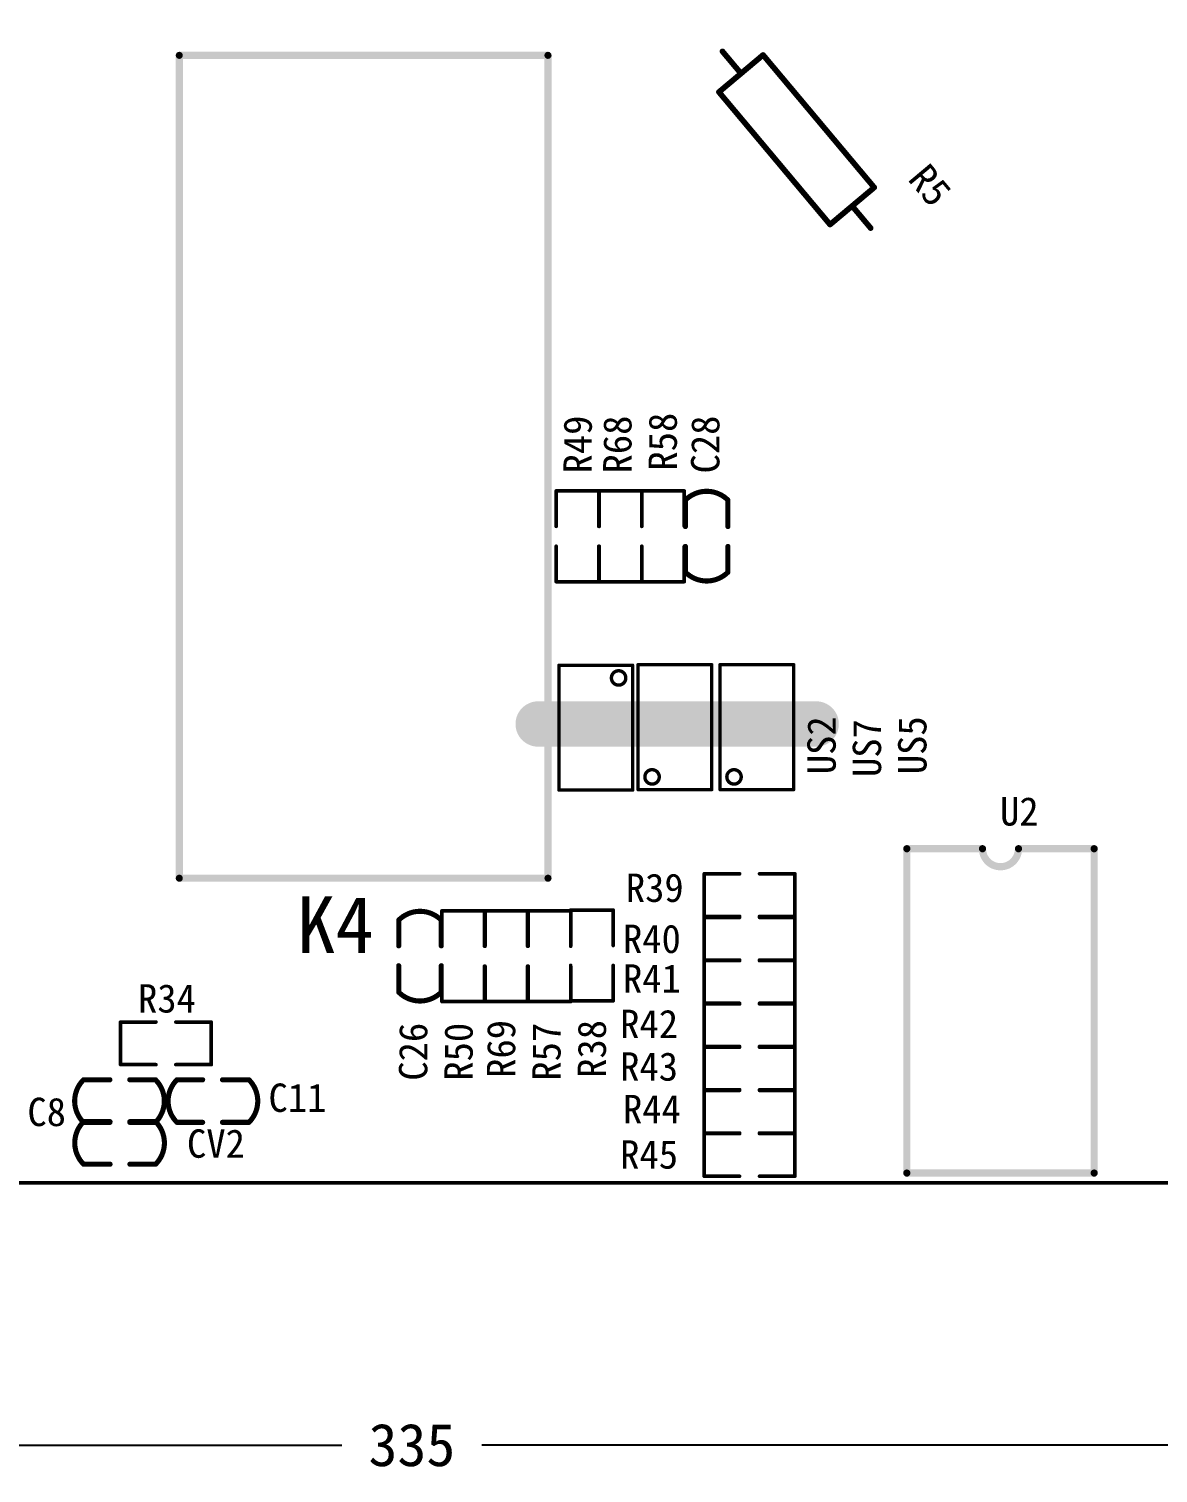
# Model space of a CAD drawing. Extents: x 780 to 1278, y 406 to 602.
# Drawn here: x 985.1 to 1024.9, y 452.1 to 503 of the extents above; entities that cross this region are included whole.
import ezdxf

# ---------------------------------------------------------------- set-up
doc = ezdxf.new("R2010")
doc.units = 0
doc.header["$MEASUREMENT"] = 0
doc.layers.get('0').update_dxf_attribs({"linetype": 'CONTINUOUS'})
doc.layers.get('Defpoints').update_dxf_attribs({"linetype": 'CONTINUOUS'})
doc.layers.add('BOTTOMOVERLAY', color=7, linetype='CONTINUOUS')
doc.layers.add('KEEPOUTLAYER', color=6, linetype='CONTINUOUS')
doc.styles.get("Standard").update_dxf_attribs({"font": ''})
doc.styles.get('Standard').set_extended_font_data('SimSun')
doc.dimstyles.get("Standard").update_dxf_attribs({"dimtxt": 0.18, "dimasz": 0.18, "dimexe": 0.18, "dimexo": 0.0625, "dimgap": 0.09, "dimtad": 0, "dimtih": 1, "dimtoh": 1, "dimdec": 4, "dimzin": 0, "dimdsep": 46, "dimtxsty": 'Standard', "dimcen": 0.09, "dimadec": 0, "dimazin": 0, "dimtfac": 1, "dimtdec": 4, "dimtofl": 0, "dimtmove": 0, "dimatfit": 0, "dimfxl": 1, "dimtolj": 1, "dimtzin": 0, "dimarcsym": 0})

# ---------------------------------------------------------------- blocks, each defined once
blk = doc.blocks.new('0603C_B_25')
at = {"layer": 'BOTTOMOVERLAY', "const_width": 0.18}
for points in [[(-1.27, -0.734, -0.414214), (-1.27, 0.766)], [(1.27, 0.766, -0.414214), (1.27, -0.734)]]:
    blk.add_lwpolyline(points, format="xyb", dxfattribs=at)
for points in [[(-1.27, 0.766), (-0.363, 0.766)], [(0.337, 0.766), (1.27, 0.766)], [(-1.27, -0.734), (-0.363, -0.734)], [(0.337, -0.734), (1.27, -0.734)]]:
    blk.add_lwpolyline(points, dxfattribs=at)
at = {"layer": 'BOTTOMOVERLAY', "const_width": 0.09}
for points in [[(-1.315, 0.766, 1), (-1.225, 0.766, 1)], [(-1.315, 0.766, 1), (-1.225, 0.766, 1)], [(-0.408, 0.766, 1), (-0.318, 0.766, 1)], [(0.292, 0.766, 1), (0.382, 0.766, 1)], [(1.225, 0.766, 1), (1.315, 0.766, 1)], [(1.225, 0.766, 1), (1.315, 0.766, 1)], [(-1.315, -0.734, 1), (-1.225, -0.734, 1)], [(-1.315, -0.734, 1), (-1.225, -0.734, 1)], [(-0.408, -0.734, 1), (-0.318, -0.734, 1)], [(0.292, -0.734, 1), (0.382, -0.734, 1)], [(1.225, -0.734, 1), (1.315, -0.734, 1)], [(1.225, -0.734, 1), (1.315, -0.734, 1)]]:
    blk.add_lwpolyline(points, format="xyb", close=True, dxfattribs=at)
blk = doc.blocks.new('0603C_B_34')
at = {"layer": 'BOTTOMOVERLAY', "const_width": 0.18}
for points in [[(-0.75, 1.257, -0.414214), (0.75, 1.257)], [(0.75, -1.283, -0.414214), (-0.75, -1.283)]]:
    blk.add_lwpolyline(points, format="xyb", dxfattribs=at)
for points in [[(-0.75, 1.257), (-0.75, 0.35)], [(0.75, 1.257), (0.75, 0.35)], [(-0.75, -0.35), (-0.75, -1.283)], [(0.75, -0.35), (0.75, -1.283)]]:
    blk.add_lwpolyline(points, dxfattribs=at)
at = {"layer": 'BOTTOMOVERLAY', "const_width": 0.09}
for points in [[(-0.795, 1.257, 1), (-0.705, 1.257, 1)], [(-0.795, 1.257, 1), (-0.705, 1.257, 1)], [(0.705, 1.257, 1), (0.795, 1.257, 1)], [(0.705, 1.257, 1), (0.795, 1.257, 1)], [(-0.795, 0.35, 1), (-0.705, 0.35, 1)], [(0.705, 0.35, 1), (0.795, 0.35, 1)], [(-0.795, -0.35, 1), (-0.705, -0.35, 1)], [(0.705, -0.35, 1), (0.795, -0.35, 1)], [(-0.795, -1.283, 1), (-0.705, -1.283, 1)], [(-0.795, -1.283, 1), (-0.705, -1.283, 1)], [(0.705, -1.283, 1), (0.795, -1.283, 1)], [(0.705, -1.283, 1), (0.795, -1.283, 1)]]:
    blk.add_lwpolyline(points, format="xyb", close=True, dxfattribs=at)
blk = doc.blocks.new('0603C_B_37')
at = {"layer": 'BOTTOMOVERLAY', "const_width": 0.18}
for points in [[(-0.75, 1.257, -0.414214), (0.75, 1.257)], [(0.75, -1.283, -0.414214), (-0.75, -1.283)]]:
    blk.add_lwpolyline(points, format="xyb", dxfattribs=at)
for points in [[(-0.75, 0.35), (-0.75, 1.257)], [(0.75, 0.35), (0.75, 1.257)], [(-0.75, -1.283), (-0.75, -0.35)], [(0.75, -1.283), (0.75, -0.35)]]:
    blk.add_lwpolyline(points, dxfattribs=at)
at = {"layer": 'BOTTOMOVERLAY', "const_width": 0.09}
for points in [[(-0.795, 1.257, 1), (-0.705, 1.257, 1)], [(-0.795, 1.257, 1), (-0.705, 1.257, 1)], [(0.705, 1.257, 1), (0.795, 1.257, 1)], [(0.705, 1.257, 1), (0.795, 1.257, 1)], [(-0.795, 0.35, 1), (-0.705, 0.35, 1)], [(0.705, 0.35, 1), (0.795, 0.35, 1)], [(-0.795, -0.35, 1), (-0.705, -0.35, 1)], [(0.705, -0.35, 1), (0.795, -0.35, 1)], [(-0.795, -1.283, 1), (-0.705, -1.283, 1)], [(-0.795, -1.283, 1), (-0.705, -1.283, 1)], [(0.705, -1.283, 1), (0.795, -1.283, 1)], [(0.705, -1.283, 1), (0.795, -1.283, 1)]]:
    blk.add_lwpolyline(points, format="xyb", close=True, dxfattribs=at)
blk = doc.blocks.new('0603C_B_51')
at = {"layer": 'BOTTOMOVERLAY', "const_width": 0.18}
for points in [[(-0.75, 1.257, -0.414214), (0.75, 1.257)], [(0.75, -1.283, -0.414214), (-0.75, -1.283)]]:
    blk.add_lwpolyline(points, format="xyb", dxfattribs=at)
for points in [[(-0.75, 0.35), (-0.75, 1.257)], [(0.75, 0.35), (0.75, 1.257)], [(-0.75, -1.283), (-0.75, -0.35)], [(0.75, -1.283), (0.75, -0.35)]]:
    blk.add_lwpolyline(points, dxfattribs=at)
at = {"layer": 'BOTTOMOVERLAY', "const_width": 0.09}
for points in [[(-0.795, 1.257, 1), (-0.705, 1.257, 1)], [(-0.795, 1.257, 1), (-0.705, 1.257, 1)], [(0.705, 1.257, 1), (0.795, 1.257, 1)], [(0.705, 1.257, 1), (0.795, 1.257, 1)], [(-0.795, 0.35, 1), (-0.705, 0.35, 1)], [(0.705, 0.35, 1), (0.795, 0.35, 1)], [(-0.795, -0.35, 1), (-0.705, -0.35, 1)], [(0.705, -0.35, 1), (0.795, -0.35, 1)], [(-0.795, -1.283, 1), (-0.705, -1.283, 1)], [(-0.795, -1.283, 1), (-0.705, -1.283, 1)], [(0.705, -1.283, 1), (0.795, -1.283, 1)], [(0.705, -1.283, 1), (0.795, -1.283, 1)]]:
    blk.add_lwpolyline(points, format="xyb", close=True, dxfattribs=at)
blk = doc.blocks.new('0603C_B_53')
at = {"layer": 'BOTTOMOVERLAY', "const_width": 0.18}
for points in [[(-0.75, 1.257, -0.414214), (0.75, 1.257)], [(0.75, -1.283, -0.414214), (-0.75, -1.283)]]:
    blk.add_lwpolyline(points, format="xyb", dxfattribs=at)
for points in [[(-0.75, 1.257), (-0.75, 0.35)], [(0.75, 1.257), (0.75, 0.35)], [(-0.75, -0.35), (-0.75, -1.283)], [(0.75, -0.35), (0.75, -1.283)]]:
    blk.add_lwpolyline(points, dxfattribs=at)
at = {"layer": 'BOTTOMOVERLAY', "const_width": 0.09}
for points in [[(-0.795, 1.257, 1), (-0.705, 1.257, 1)], [(-0.795, 1.257, 1), (-0.705, 1.257, 1)], [(0.705, 1.257, 1), (0.795, 1.257, 1)], [(0.705, 1.257, 1), (0.795, 1.257, 1)], [(-0.795, 0.35, 1), (-0.705, 0.35, 1)], [(0.705, 0.35, 1), (0.795, 0.35, 1)], [(-0.795, -0.35, 1), (-0.705, -0.35, 1)], [(0.705, -0.35, 1), (0.795, -0.35, 1)], [(-0.795, -1.283, 1), (-0.705, -1.283, 1)], [(-0.795, -1.283, 1), (-0.705, -1.283, 1)], [(0.705, -1.283, 1), (0.795, -1.283, 1)], [(0.705, -1.283, 1), (0.795, -1.283, 1)]]:
    blk.add_lwpolyline(points, format="xyb", close=True, dxfattribs=at)
blk = doc.blocks.new('___4_B_79')
at = {"layer": 'BOTTOMOVERLAY', "const_width": 0.25}
for points in [[(6.5, 14.55), (-6.5, 14.55)], [(-6.5, 14.55), (-6.5, -14.45)], [(6.5, 14.55), (6.5, -14.45)], [(6.5, -14.45), (-6.5, -14.45)]]:
    blk.add_lwpolyline(points, dxfattribs=at)
at = {"layer": 'BOTTOMOVERLAY', "const_width": 0.125}
for points in [[(-6.562, 14.55, 1), (-6.438, 14.55, 1)], [(-6.562, 14.55, 1), (-6.438, 14.55, 1)], [(6.438, 14.55, 1), (6.562, 14.55, 1)], [(6.438, 14.55, 1), (6.562, 14.55, 1)], [(-6.562, -14.45, 1), (-6.438, -14.45, 1)], [(-6.562, -14.45, 1), (-6.438, -14.45, 1)], [(6.438, -14.45, 1), (6.562, -14.45, 1)], [(6.438, -14.45, 1), (6.562, -14.45, 1)]]:
    blk.add_lwpolyline(points, format="xyb", close=True, dxfattribs=at)
blk = doc.blocks.new('AXIAL_0_4_____2_B_104')
at = {"layer": 'BOTTOMOVERLAY', "const_width": 0.2}
for points in [[(-3.048, -1.016), (-3.048, 1.016)], [(3.048, 1.016), (-3.048, 1.016)], [(3.048, -1.016), (3.048, 1.016)], [(-3.048, 0), (-4.064, 0)], [(4.064, 0), (3.048, 0)], [(3.048, -1.016), (-3.048, -1.016)]]:
    blk.add_lwpolyline(points, dxfattribs=at)
at = {"layer": 'BOTTOMOVERLAY', "const_width": 0.1}
for points in [[(-3.098, 1.016, 1), (-2.998, 1.016, 1)], [(-3.098, 1.016, 1), (-2.998, 1.016, 1)], [(2.998, 1.016, 1), (3.098, 1.016, 1)], [(2.998, 1.016, 1), (3.098, 1.016, 1)], [(-4.114, 0, 1), (-4.014, 0, 1)], [(-3.098, 0, 1), (-2.998, 0, 1)], [(2.998, 0, 1), (3.098, 0, 1)], [(4.014, 0, 1), (4.114, 0, 1)], [(-3.098, -1.016, 1), (-2.998, -1.016, 1)], [(-3.098, -1.016, 1), (-2.998, -1.016, 1)], [(2.998, -1.016, 1), (3.098, -1.016, 1)], [(2.998, -1.016, 1), (3.098, -1.016, 1)]]:
    blk.add_lwpolyline(points, format="xyb", close=True, dxfattribs=at)
blk = doc.blocks.new('0603_B_131')
at = {"layer": 'BOTTOMOVERLAY', "const_width": 0.127}
for points in [[(-1.613, 0.766), (-0.363, 0.766)], [(-1.613, -0.734), (-1.613, 0.766)], [(0.337, 0.766), (1.587, 0.766)], [(1.587, -0.734), (1.587, 0.766)], [(-1.613, -0.734), (-0.363, -0.734)], [(0.337, -0.734), (1.587, -0.734)]]:
    blk.add_lwpolyline(points, dxfattribs=at)
at = {"layer": 'BOTTOMOVERLAY', "const_width": 0.0635}
for points in [[(-1.644, 0.766, 1), (-1.581, 0.766, 1)], [(-1.644, 0.766, 1), (-1.581, 0.766, 1)], [(-0.394, 0.766, 1), (-0.331, 0.766, 1)], [(0.306, 0.766, 1), (0.369, 0.766, 1)], [(1.556, 0.766, 1), (1.619, 0.766, 1)], [(1.556, 0.766, 1), (1.619, 0.766, 1)], [(-1.644, -0.734, 1), (-1.581, -0.734, 1)], [(-1.644, -0.734, 1), (-1.581, -0.734, 1)], [(-0.394, -0.734, 1), (-0.331, -0.734, 1)], [(0.306, -0.734, 1), (0.369, -0.734, 1)], [(1.556, -0.734, 1), (1.619, -0.734, 1)], [(1.556, -0.734, 1), (1.619, -0.734, 1)]]:
    blk.add_lwpolyline(points, format="xyb", close=True, dxfattribs=at)
blk = doc.blocks.new('0603_B_134')
at = {"layer": 'BOTTOMOVERLAY', "const_width": 0.127}
for points in [[(-0.363, 0.766), (-1.613, 0.766)], [(-1.613, -0.734), (-1.613, 0.766)], [(1.587, 0.766), (0.337, 0.766)], [(1.587, -0.734), (1.587, 0.766)], [(-0.363, -0.734), (-1.613, -0.734)], [(1.587, -0.734), (0.337, -0.734)]]:
    blk.add_lwpolyline(points, dxfattribs=at)
at = {"layer": 'BOTTOMOVERLAY', "const_width": 0.0635}
for points in [[(-1.645, 0.766, 1), (-1.581, 0.766, 1)], [(-1.645, 0.766, 1), (-1.581, 0.766, 1)], [(-0.394, 0.766, 1), (-0.331, 0.766, 1)], [(0.305, 0.766, 1), (0.369, 0.766, 1)], [(1.556, 0.766, 1), (1.619, 0.766, 1)], [(1.556, 0.766, 1), (1.619, 0.766, 1)], [(-1.645, -0.734, 1), (-1.581, -0.734, 1)], [(-1.645, -0.734, 1), (-1.581, -0.734, 1)], [(-0.394, -0.734, 1), (-0.331, -0.734, 1)], [(0.305, -0.734, 1), (0.369, -0.734, 1)], [(1.556, -0.734, 1), (1.619, -0.734, 1)], [(1.556, -0.734, 1), (1.619, -0.734, 1)]]:
    blk.add_lwpolyline(points, format="xyb", close=True, dxfattribs=at)
blk = doc.blocks.new('0603_B_135')
at = {"layer": 'BOTTOMOVERLAY', "const_width": 0.127}
for points in [[(-0.363, 0.766), (-1.613, 0.766)], [(-1.613, -0.734), (-1.613, 0.766)], [(1.587, 0.766), (0.337, 0.766)], [(1.587, -0.734), (1.587, 0.766)], [(-0.363, -0.734), (-1.613, -0.734)], [(1.587, -0.734), (0.337, -0.734)]]:
    blk.add_lwpolyline(points, dxfattribs=at)
at = {"layer": 'BOTTOMOVERLAY', "const_width": 0.0635}
for points in [[(-1.645, 0.766, 1), (-1.581, 0.766, 1)], [(-1.645, 0.766, 1), (-1.581, 0.766, 1)], [(-0.394, 0.766, 1), (-0.331, 0.766, 1)], [(0.305, 0.766, 1), (0.369, 0.766, 1)], [(1.556, 0.766, 1), (1.619, 0.766, 1)], [(1.556, 0.766, 1), (1.619, 0.766, 1)], [(-1.645, -0.734, 1), (-1.581, -0.734, 1)], [(-1.645, -0.734, 1), (-1.581, -0.734, 1)], [(-0.394, -0.734, 1), (-0.331, -0.734, 1)], [(0.305, -0.734, 1), (0.369, -0.734, 1)], [(1.556, -0.734, 1), (1.619, -0.734, 1)], [(1.556, -0.734, 1), (1.619, -0.734, 1)]]:
    blk.add_lwpolyline(points, format="xyb", close=True, dxfattribs=at)
blk = doc.blocks.new('0603_B_136')
at = {"layer": 'BOTTOMOVERLAY', "const_width": 0.127}
for points in [[(-1.613, 0.766), (-0.363, 0.766)], [(-1.613, 0.766), (-1.613, -0.734)], [(0.337, 0.766), (1.587, 0.766)], [(1.587, 0.766), (1.587, -0.734)], [(-1.613, -0.734), (-0.363, -0.734)], [(0.337, -0.734), (1.587, -0.734)]]:
    blk.add_lwpolyline(points, dxfattribs=at)
at = {"layer": 'BOTTOMOVERLAY', "const_width": 0.0635}
for points in [[(-1.645, 0.766, 1), (-1.581, 0.766, 1)], [(-1.645, 0.766, 1), (-1.581, 0.766, 1)], [(-0.394, 0.766, 1), (-0.331, 0.766, 1)], [(0.305, 0.766, 1), (0.369, 0.766, 1)], [(1.556, 0.766, 1), (1.619, 0.766, 1)], [(1.556, 0.766, 1), (1.619, 0.766, 1)], [(-1.645, -0.734, 1), (-1.581, -0.734, 1)], [(-1.645, -0.734, 1), (-1.581, -0.734, 1)], [(-0.394, -0.734, 1), (-0.331, -0.734, 1)], [(0.305, -0.734, 1), (0.369, -0.734, 1)], [(1.556, -0.734, 1), (1.619, -0.734, 1)], [(1.556, -0.734, 1), (1.619, -0.734, 1)]]:
    blk.add_lwpolyline(points, format="xyb", close=True, dxfattribs=at)
blk = doc.blocks.new('0603_B_137')
at = {"layer": 'BOTTOMOVERLAY', "const_width": 0.127}
for points in [[(-0.363, 0.766), (-1.613, 0.766)], [(-1.613, 0.766), (-1.613, -0.734)], [(1.587, 0.766), (0.337, 0.766)], [(1.587, 0.766), (1.587, -0.734)], [(-0.363, -0.734), (-1.613, -0.734)], [(1.587, -0.734), (0.337, -0.734)]]:
    blk.add_lwpolyline(points, dxfattribs=at)
at = {"layer": 'BOTTOMOVERLAY', "const_width": 0.0635}
for points in [[(-1.645, 0.766, 1), (-1.581, 0.766, 1)], [(-1.645, 0.766, 1), (-1.581, 0.766, 1)], [(-0.394, 0.766, 1), (-0.331, 0.766, 1)], [(0.305, 0.766, 1), (0.369, 0.766, 1)], [(1.556, 0.766, 1), (1.619, 0.766, 1)], [(1.556, 0.766, 1), (1.619, 0.766, 1)], [(-1.645, -0.734, 1), (-1.581, -0.734, 1)], [(-1.645, -0.734, 1), (-1.581, -0.734, 1)], [(-0.394, -0.734, 1), (-0.331, -0.734, 1)], [(0.305, -0.734, 1), (0.369, -0.734, 1)], [(1.556, -0.734, 1), (1.619, -0.734, 1)], [(1.556, -0.734, 1), (1.619, -0.734, 1)]]:
    blk.add_lwpolyline(points, format="xyb", close=True, dxfattribs=at)
blk = doc.blocks.new('0603_B_138')
at = {"layer": 'BOTTOMOVERLAY', "const_width": 0.127}
for points in [[(-0.363, 0.766), (-1.613, 0.766)], [(-1.613, 0.766), (-1.613, -0.734)], [(1.587, 0.766), (0.337, 0.766)], [(1.587, 0.766), (1.587, -0.734)], [(-0.363, -0.734), (-1.613, -0.734)], [(1.587, -0.734), (0.337, -0.734)]]:
    blk.add_lwpolyline(points, dxfattribs=at)
at = {"layer": 'BOTTOMOVERLAY', "const_width": 0.0635}
for points in [[(-1.644, 0.766, 1), (-1.581, 0.766, 1)], [(-1.644, 0.766, 1), (-1.581, 0.766, 1)], [(-0.394, 0.766, 1), (-0.331, 0.766, 1)], [(0.306, 0.766, 1), (0.369, 0.766, 1)], [(1.556, 0.766, 1), (1.619, 0.766, 1)], [(1.556, 0.766, 1), (1.619, 0.766, 1)], [(-1.644, -0.734, 1), (-1.581, -0.734, 1)], [(-1.644, -0.734, 1), (-1.581, -0.734, 1)], [(-0.394, -0.734, 1), (-0.331, -0.734, 1)], [(0.306, -0.734, 1), (0.369, -0.734, 1)], [(1.556, -0.734, 1), (1.619, -0.734, 1)], [(1.556, -0.734, 1), (1.619, -0.734, 1)]]:
    blk.add_lwpolyline(points, format="xyb", close=True, dxfattribs=at)
blk = doc.blocks.new('0603_B_139')
at = {"layer": 'BOTTOMOVERLAY', "const_width": 0.127}
for points in [[(-0.363, 0.766), (-1.613, 0.766)], [(-1.613, 0.766), (-1.613, -0.734)], [(1.587, 0.766), (0.337, 0.766)], [(1.587, 0.766), (1.587, -0.734)], [(-0.363, -0.734), (-1.613, -0.734)], [(1.587, -0.734), (0.337, -0.734)]]:
    blk.add_lwpolyline(points, dxfattribs=at)
at = {"layer": 'BOTTOMOVERLAY', "const_width": 0.0635}
for points in [[(-1.645, 0.766, 1), (-1.581, 0.766, 1)], [(-1.645, 0.766, 1), (-1.581, 0.766, 1)], [(-0.394, 0.766, 1), (-0.331, 0.766, 1)], [(0.305, 0.766, 1), (0.369, 0.766, 1)], [(1.556, 0.766, 1), (1.619, 0.766, 1)], [(1.556, 0.766, 1), (1.619, 0.766, 1)], [(-1.645, -0.734, 1), (-1.581, -0.734, 1)], [(-1.645, -0.734, 1), (-1.581, -0.734, 1)], [(-0.394, -0.734, 1), (-0.331, -0.734, 1)], [(0.305, -0.734, 1), (0.369, -0.734, 1)], [(1.556, -0.734, 1), (1.619, -0.734, 1)], [(1.556, -0.734, 1), (1.619, -0.734, 1)]]:
    blk.add_lwpolyline(points, format="xyb", close=True, dxfattribs=at)
blk = doc.blocks.new('0603_B_140')
at = {"layer": 'BOTTOMOVERLAY', "const_width": 0.127}
for points in [[(-0.363, 0.766), (-1.613, 0.766)], [(-1.613, -0.734), (-1.613, 0.766)], [(1.587, 0.766), (0.337, 0.766)], [(1.587, -0.734), (1.587, 0.766)], [(-0.363, -0.734), (-1.613, -0.734)], [(1.587, -0.734), (0.337, -0.734)]]:
    blk.add_lwpolyline(points, dxfattribs=at)
at = {"layer": 'BOTTOMOVERLAY', "const_width": 0.0635}
for points in [[(-1.644, 0.766, 1), (-1.581, 0.766, 1)], [(-1.644, 0.766, 1), (-1.581, 0.766, 1)], [(-0.394, 0.766, 1), (-0.331, 0.766, 1)], [(0.306, 0.766, 1), (0.369, 0.766, 1)], [(1.556, 0.766, 1), (1.619, 0.766, 1)], [(1.556, 0.766, 1), (1.619, 0.766, 1)], [(-1.644, -0.734, 1), (-1.581, -0.734, 1)], [(-1.644, -0.734, 1), (-1.581, -0.734, 1)], [(-0.394, -0.734, 1), (-0.331, -0.734, 1)], [(0.306, -0.734, 1), (0.369, -0.734, 1)], [(1.556, -0.734, 1), (1.619, -0.734, 1)], [(1.556, -0.734, 1), (1.619, -0.734, 1)]]:
    blk.add_lwpolyline(points, format="xyb", close=True, dxfattribs=at)
blk = doc.blocks.new('0603_B_141')
at = {"layer": 'BOTTOMOVERLAY', "const_width": 0.127}
for points in [[(-1.613, 0.766), (-0.363, 0.766)], [(-1.613, 0.766), (-1.613, -0.734)], [(0.337, 0.766), (1.587, 0.766)], [(1.587, 0.766), (1.587, -0.734)], [(-1.613, -0.734), (-0.363, -0.734)], [(0.337, -0.734), (1.587, -0.734)]]:
    blk.add_lwpolyline(points, dxfattribs=at)
at = {"layer": 'BOTTOMOVERLAY', "const_width": 0.0635}
for points in [[(-1.644, 0.766, 1), (-1.581, 0.766, 1)], [(-1.644, 0.766, 1), (-1.581, 0.766, 1)], [(-0.394, 0.766, 1), (-0.331, 0.766, 1)], [(0.306, 0.766, 1), (0.369, 0.766, 1)], [(1.556, 0.766, 1), (1.619, 0.766, 1)], [(1.556, 0.766, 1), (1.619, 0.766, 1)], [(-1.644, -0.734, 1), (-1.581, -0.734, 1)], [(-1.644, -0.734, 1), (-1.581, -0.734, 1)], [(-0.394, -0.734, 1), (-0.331, -0.734, 1)], [(0.306, -0.734, 1), (0.369, -0.734, 1)], [(1.556, -0.734, 1), (1.619, -0.734, 1)], [(1.556, -0.734, 1), (1.619, -0.734, 1)]]:
    blk.add_lwpolyline(points, format="xyb", close=True, dxfattribs=at)
blk = doc.blocks.new('0603_B_144')
at = {"layer": 'BOTTOMOVERLAY', "const_width": 0.127}
for points in [[(-0.363, 0.766), (-1.613, 0.766)], [(-1.613, -0.734), (-1.613, 0.766)], [(1.587, 0.766), (0.337, 0.766)], [(1.587, -0.734), (1.587, 0.766)], [(-0.363, -0.734), (-1.613, -0.734)], [(1.587, -0.734), (0.337, -0.734)]]:
    blk.add_lwpolyline(points, dxfattribs=at)
at = {"layer": 'BOTTOMOVERLAY', "const_width": 0.0635}
for points in [[(-1.645, 0.766, 1), (-1.581, 0.766, 1)], [(-1.645, 0.766, 1), (-1.581, 0.766, 1)], [(-0.395, 0.766, 1), (-0.331, 0.766, 1)], [(0.306, 0.766, 1), (0.369, 0.766, 1)], [(1.555, 0.766, 1), (1.619, 0.766, 1)], [(1.555, 0.766, 1), (1.619, 0.766, 1)], [(-1.645, -0.734, 1), (-1.581, -0.734, 1)], [(-1.645, -0.734, 1), (-1.581, -0.734, 1)], [(-0.395, -0.734, 1), (-0.331, -0.734, 1)], [(0.306, -0.734, 1), (0.369, -0.734, 1)], [(1.555, -0.734, 1), (1.619, -0.734, 1)], [(1.555, -0.734, 1), (1.619, -0.734, 1)]]:
    blk.add_lwpolyline(points, format="xyb", close=True, dxfattribs=at)
blk = doc.blocks.new('0603_B_145')
at = {"layer": 'BOTTOMOVERLAY', "const_width": 0.127}
for points in [[(-0.363, 0.766), (-1.613, 0.766)], [(-1.613, -0.734), (-1.613, 0.766)], [(1.587, 0.766), (0.337, 0.766)], [(1.587, -0.734), (1.587, 0.766)], [(-0.363, -0.734), (-1.613, -0.734)], [(1.587, -0.734), (0.337, -0.734)]]:
    blk.add_lwpolyline(points, dxfattribs=at)
at = {"layer": 'BOTTOMOVERLAY', "const_width": 0.0635}
for points in [[(-1.645, 0.766, 1), (-1.581, 0.766, 1)], [(-1.645, 0.766, 1), (-1.581, 0.766, 1)], [(-0.395, 0.766, 1), (-0.331, 0.766, 1)], [(0.306, 0.766, 1), (0.369, 0.766, 1)], [(1.555, 0.766, 1), (1.619, 0.766, 1)], [(1.555, 0.766, 1), (1.619, 0.766, 1)], [(-1.645, -0.734, 1), (-1.581, -0.734, 1)], [(-1.645, -0.734, 1), (-1.581, -0.734, 1)], [(-0.395, -0.734, 1), (-0.331, -0.734, 1)], [(0.306, -0.734, 1), (0.369, -0.734, 1)], [(1.555, -0.734, 1), (1.619, -0.734, 1)], [(1.555, -0.734, 1), (1.619, -0.734, 1)]]:
    blk.add_lwpolyline(points, format="xyb", close=True, dxfattribs=at)
blk = doc.blocks.new('0603_B_150')
at = {"layer": 'BOTTOMOVERLAY', "const_width": 0.127}
for points in [[(-1.613, 0.766), (-0.363, 0.766)], [(-1.613, 0.766), (-1.613, -0.734)], [(0.337, 0.766), (1.587, 0.766)], [(1.587, 0.766), (1.587, -0.734)], [(-1.613, -0.734), (-0.363, -0.734)], [(0.337, -0.734), (1.587, -0.734)]]:
    blk.add_lwpolyline(points, dxfattribs=at)
at = {"layer": 'BOTTOMOVERLAY', "const_width": 0.0635}
for points in [[(-1.644, 0.766, 1), (-1.581, 0.766, 1)], [(-1.644, 0.766, 1), (-1.581, 0.766, 1)], [(-0.394, 0.766, 1), (-0.331, 0.766, 1)], [(0.306, 0.766, 1), (0.369, 0.766, 1)], [(1.556, 0.766, 1), (1.619, 0.766, 1)], [(1.556, 0.766, 1), (1.619, 0.766, 1)], [(-1.644, -0.734, 1), (-1.581, -0.734, 1)], [(-1.644, -0.734, 1), (-1.581, -0.734, 1)], [(-0.394, -0.734, 1), (-0.331, -0.734, 1)], [(0.306, -0.734, 1), (0.369, -0.734, 1)], [(1.556, -0.734, 1), (1.619, -0.734, 1)], [(1.556, -0.734, 1), (1.619, -0.734, 1)]]:
    blk.add_lwpolyline(points, format="xyb", close=True, dxfattribs=at)
blk = doc.blocks.new('0603_B_151')
at = {"layer": 'BOTTOMOVERLAY', "const_width": 0.127}
for points in [[(-0.363, 0.766), (-1.613, 0.766)], [(-1.613, -0.734), (-1.613, 0.766)], [(1.587, 0.766), (0.337, 0.766)], [(1.587, -0.734), (1.587, 0.766)], [(-0.363, -0.734), (-1.613, -0.734)], [(1.587, -0.734), (0.337, -0.734)]]:
    blk.add_lwpolyline(points, dxfattribs=at)
at = {"layer": 'BOTTOMOVERLAY', "const_width": 0.0635}
for points in [[(-1.644, 0.766, 1), (-1.581, 0.766, 1)], [(-1.644, 0.766, 1), (-1.581, 0.766, 1)], [(-0.394, 0.766, 1), (-0.331, 0.766, 1)], [(0.306, 0.766, 1), (0.369, 0.766, 1)], [(1.556, 0.766, 1), (1.619, 0.766, 1)], [(1.556, 0.766, 1), (1.619, 0.766, 1)], [(-1.644, -0.734, 1), (-1.581, -0.734, 1)], [(-1.644, -0.734, 1), (-1.581, -0.734, 1)], [(-0.394, -0.734, 1), (-0.331, -0.734, 1)], [(0.306, -0.734, 1), (0.369, -0.734, 1)], [(1.556, -0.734, 1), (1.619, -0.734, 1)], [(1.556, -0.734, 1), (1.619, -0.734, 1)]]:
    blk.add_lwpolyline(points, format="xyb", close=True, dxfattribs=at)
blk = doc.blocks.new('0603_B_161')
at = {"layer": 'BOTTOMOVERLAY', "const_width": 0.127}
for points in [[(-0.363, 0.766), (-1.613, 0.766)], [(-1.613, -0.734), (-1.613, 0.766)], [(1.587, 0.766), (0.337, 0.766)], [(1.587, -0.734), (1.587, 0.766)], [(-0.363, -0.734), (-1.613, -0.734)], [(1.587, -0.734), (0.337, -0.734)]]:
    blk.add_lwpolyline(points, dxfattribs=at)
at = {"layer": 'BOTTOMOVERLAY', "const_width": 0.0635}
for points in [[(-1.644, 0.766, 1), (-1.581, 0.766, 1)], [(-1.644, 0.766, 1), (-1.581, 0.766, 1)], [(-0.395, 0.766, 1), (-0.331, 0.766, 1)], [(0.306, 0.766, 1), (0.369, 0.766, 1)], [(1.555, 0.766, 1), (1.619, 0.766, 1)], [(1.555, 0.766, 1), (1.619, 0.766, 1)], [(-1.644, -0.734, 1), (-1.581, -0.734, 1)], [(-1.644, -0.734, 1), (-1.581, -0.734, 1)], [(-0.395, -0.734, 1), (-0.331, -0.734, 1)], [(0.306, -0.734, 1), (0.369, -0.734, 1)], [(1.555, -0.734, 1), (1.619, -0.734, 1)], [(1.555, -0.734, 1), (1.619, -0.734, 1)]]:
    blk.add_lwpolyline(points, format="xyb", close=True, dxfattribs=at)
blk = doc.blocks.new('0603_B_162')
at = {"layer": 'BOTTOMOVERLAY', "const_width": 0.127}
for points in [[(-1.613, 0.766), (-0.363, 0.766)], [(-1.613, 0.766), (-1.613, -0.734)], [(0.337, 0.766), (1.587, 0.766)], [(1.587, 0.766), (1.587, -0.734)], [(-1.613, -0.734), (-0.363, -0.734)], [(0.337, -0.734), (1.587, -0.734)]]:
    blk.add_lwpolyline(points, dxfattribs=at)
at = {"layer": 'BOTTOMOVERLAY', "const_width": 0.0635}
for points in [[(-1.644, 0.766, 1), (-1.581, 0.766, 1)], [(-1.644, 0.766, 1), (-1.581, 0.766, 1)], [(-0.394, 0.766, 1), (-0.331, 0.766, 1)], [(0.306, 0.766, 1), (0.369, 0.766, 1)], [(1.556, 0.766, 1), (1.619, 0.766, 1)], [(1.556, 0.766, 1), (1.619, 0.766, 1)], [(-1.644, -0.734, 1), (-1.581, -0.734, 1)], [(-1.644, -0.734, 1), (-1.581, -0.734, 1)], [(-0.394, -0.734, 1), (-0.331, -0.734, 1)], [(0.306, -0.734, 1), (0.369, -0.734, 1)], [(1.556, -0.734, 1), (1.619, -0.734, 1)], [(1.556, -0.734, 1), (1.619, -0.734, 1)]]:
    blk.add_lwpolyline(points, format="xyb", close=True, dxfattribs=at)
blk = doc.blocks.new('SOL18_B_181')
at = {"layer": 'BOTTOMOVERLAY', "const_width": 0.254}
for points in [[(-3.302, 5.715), (-0.635, 5.715)], [(-3.302, -5.715), (-3.302, 5.715)], [(0.635, 5.715), (3.302, 5.715)], [(3.302, -5.715), (3.302, 5.715)], [(-3.302, -5.715), (3.302, -5.715)]]:
    blk.add_lwpolyline(points, dxfattribs=at)
at = {"layer": 'BOTTOMOVERLAY', "const_width": 0.127}
for points in [[(-3.3655, 5.715, 1), (-3.2385, 5.715, 1)], [(-3.3655, 5.715, 1), (-3.2385, 5.715, 1)], [(-0.6985, 5.715, 1), (-0.5715, 5.715, 1)], [(-0.6985, 5.715, 1), (-0.5715, 5.715, 1)], [(0.5715, 5.715, 1), (0.6985, 5.715, 1)], [(0.5715, 5.715, 1), (0.6985, 5.715, 1)], [(3.2385, 5.715, 1), (3.3655, 5.715, 1)], [(3.2385, 5.715, 1), (3.3655, 5.715, 1)], [(-3.3655, -5.715, 1), (-3.2385, -5.715, 1)], [(-3.3655, -5.715, 1), (-3.2385, -5.715, 1)], [(3.2385, -5.715, 1), (3.3655, -5.715, 1)], [(3.2385, -5.715, 1), (3.3655, -5.715, 1)]]:
    blk.add_lwpolyline(points, format="xyb", close=True, dxfattribs=at)
at = {"layer": 'BOTTOMOVERLAY', "const_width": 0.254}
blk.add_lwpolyline([(0.635, 5.715, -1), (-0.635, 5.715)], format="xyb", dxfattribs=at)
blk = doc.blocks.new('SSOP_EL3H7_B_190')
at = {"layer": 'BOTTOMOVERLAY', "const_width": 0.12}
for points in [[(-2.2, -1.3), (-2.2, 1.3)], [(2.2, 1.3), (-2.2, 1.3)], [(2.2, -1.3), (2.2, 1.3)], [(2.2, -1.3), (-2.2, -1.3)]]:
    blk.add_lwpolyline(points, dxfattribs=at)
at = {"layer": 'BOTTOMOVERLAY'}
for points, const_width in [([(-2.23, 1.3, 1), (-2.17, 1.3, 1)], 0.0599), ([(-2.23, 1.3, 1), (-2.17, 1.3, 1)], 0.0599), ([(2.17, 1.3, 1), (2.23, 1.3, 1)], 0.0599), ([(2.17, 1.3, 1), (2.23, 1.3, 1)], 0.0599), ([(-1.5, -0.805, 1), (-2.007, -0.805, 1)], 0.12), ([(-2.037, -0.805, 1), (-1.977, -0.805, 1)], 0.0599), ([(-1.53, -0.805, 1), (-1.47, -0.805, 1)], 0.0599), ([(-2.23, -1.3, 1), (-2.17, -1.3, 1)], 0.0599), ([(-2.23, -1.3, 1), (-2.17, -1.3, 1)], 0.0599), ([(2.17, -1.3, 1), (2.23, -1.3, 1)], 0.0599), ([(2.17, -1.3, 1), (2.23, -1.3, 1)], 0.0599)]:
    blk.add_lwpolyline(points, format="xyb", close=True, dxfattribs=dict(at, const_width=const_width))
blk = doc.blocks.new('SSOP_EL3H7_B_192')
at = {"layer": 'BOTTOMOVERLAY', "const_width": 0.12}
for points in [[(-2.2, 1.3), (-2.2, -1.3)], [(-2.2, 1.3), (2.2, 1.3)], [(2.2, 1.3), (2.2, -1.3)], [(-2.2, -1.3), (2.2, -1.3)]]:
    blk.add_lwpolyline(points, dxfattribs=at)
at = {"layer": 'BOTTOMOVERLAY'}
for points, const_width in [([(-2.23, 1.3, 1), (-2.17, 1.3, 1)], 0.0599), ([(-2.23, 1.3, 1), (-2.17, 1.3, 1)], 0.0599), ([(2.17, 1.3, 1), (2.23, 1.3, 1)], 0.0599), ([(2.17, 1.3, 1), (2.23, 1.3, 1)], 0.0599), ([(-1.5, -0.805, 1), (-2.007, -0.805, 1)], 0.12), ([(-2.037, -0.805, 1), (-1.977, -0.805, 1)], 0.0599), ([(-1.53, -0.805, 1), (-1.47, -0.805, 1)], 0.0599), ([(-2.23, -1.3, 1), (-2.17, -1.3, 1)], 0.0599), ([(-2.23, -1.3, 1), (-2.17, -1.3, 1)], 0.0599), ([(2.17, -1.3, 1), (2.23, -1.3, 1)], 0.0599), ([(2.17, -1.3, 1), (2.23, -1.3, 1)], 0.0599)]:
    blk.add_lwpolyline(points, format="xyb", close=True, dxfattribs=dict(at, const_width=const_width))
blk = doc.blocks.new('SSOP_EL3H7_B_194')
at = {"layer": 'BOTTOMOVERLAY', "const_width": 0.12}
for points in [[(-2.2, 1.3), (-2.2, -1.3)], [(-2.2, 1.3), (2.2, 1.3)], [(2.2, 1.3), (2.2, -1.3)], [(-2.2, -1.3), (2.2, -1.3)]]:
    blk.add_lwpolyline(points, dxfattribs=at)
at = {"layer": 'BOTTOMOVERLAY'}
for points, const_width in [([(-2.23, 1.3, 1), (-2.17, 1.3, 1)], 0.0599), ([(-2.23, 1.3, 1), (-2.17, 1.3, 1)], 0.0599), ([(2.17, 1.3, 1), (2.23, 1.3, 1)], 0.0599), ([(2.17, 1.3, 1), (2.23, 1.3, 1)], 0.0599), ([(-1.5, -0.805, 1), (-2.007, -0.805, 1)], 0.12), ([(-2.037, -0.805, 1), (-1.977, -0.805, 1)], 0.0599), ([(-1.53, -0.805, 1), (-1.47, -0.805, 1)], 0.0599), ([(-2.23, -1.3, 1), (-2.17, -1.3, 1)], 0.0599), ([(-2.23, -1.3, 1), (-2.17, -1.3, 1)], 0.0599), ([(2.17, -1.3, 1), (2.23, -1.3, 1)], 0.0599), ([(2.17, -1.3, 1), (2.23, -1.3, 1)], 0.0599)]:
    blk.add_lwpolyline(points, format="xyb", close=True, dxfattribs=dict(at, const_width=const_width))
blk = doc.blocks.new('_Open90')
at = {"color": 0, "linetype": 'ByBlock', "lineweight": -2}
for p, q in [((0, 0), (-1, 0)), ((-0.5, 0.5), (0, 0)), ((0, 0), (-0.5, -0.5))]:
    blk.add_line(p, q, dxfattribs=at)
blk = doc.blocks.new('*D1082')
at = {"color": 0, "linetype": 'Continuous', "lineweight": -2}
for p, q in [((831.139, 462.239), (831.139, 452.947)), ((1166.07, 462.312), (1166.07, 452.947))]:
    blk.add_line(p, q, dxfattribs=at)
at = {"color": 6, "linetype": 'Continuous', "lineweight": -2}
for p, q in [((831.319, 453.127), (996.134, 453.127)), ((1165.89, 453.127), (1001.075, 453.127))]:
    blk.add_line(p, q, dxfattribs=at)
at = {"layer": 'Defpoints', "color": 0, "linetype": 'Continuous'}
for p in [(831.139, 462.302), (1166.07, 462.375), (1166.07, 453.127)]:
    blk.add_point(p, dxfattribs=at)
at = {"color": 6, "linetype": 'Continuous', "lineweight": -2, "xscale": 0.18, "yscale": 0.18, "zscale": 0.18, "rotation": 180}
blk.add_blockref('_Open90', (831.139, 453.127), dxfattribs=at)
at = {"color": 6, "linetype": 'Continuous', "lineweight": -2, "xscale": 0.18, "yscale": 0.18, "zscale": 0.18}
blk.add_blockref('_Open90', (1166.07, 453.127), dxfattribs=at)
at = {"color": 6, "linetype": 'Continuous', "insert": (998.605, 453.127), "char_height": 1.5, "attachment_point": 5}
blk.add_mtext('\\A1;335', dxfattribs=at)

msp = doc.modelspace()

# ---------------------------------------------------------------- linework, layer by layer
at = {"layer": 'KEEPOUTLAYER'}
for points, const_width in [([(1012.857, 478.542), (1003.057, 478.542)], 1.6), ([(1166.047, 462.372), (831.047, 462.372)], 0.127)]:
    msp.add_lwpolyline(points, dxfattribs=dict(at, const_width=const_width))
at = {"layer": 'KEEPOUTLAYER', "const_width": 0.8}
for points in [[(1003.457, 478.542, -1), (1002.657, 478.542, -1)], [(1013.257, 478.542, -1), (1012.457, 478.542, -1)]]:
    msp.add_lwpolyline(points, format="xyb", close=True, dxfattribs=at)

# ---------------------------------------------------------------- block references
at = {"xscale": -1}
for name, p, rotation in [('AXIAL_0_4_____2_B_104', (1012.167, 499.132), 130.0000000000026), ('___4_B_79', (996.902, 487.657), 180), ('0603_B_144', (1004.457, 485.144), 90), ('0603_B_161', (1005.977, 485.144), 90), ('0603_B_151', (1007.473, 485.144), 90), ('0603C_B_53', (1008.997, 485.15), 180), ('SSOP_EL3H7_B_190', (1005.087, 478.412), 90), ('SSOP_EL3H7_B_194', (1007.877, 478.432), 270), ('SSOP_EL3H7_B_192', (1010.767, 478.432), 270), ('0603_B_145', (1000.397, 470.372), 270), ('0603_B_162', (1001.917, 470.372), 270), ('0603_B_150', (1003.437, 470.372), 270), ('0603_B_134', (1004.967, 470.372), 90), ('0603C_B_34', (988.307, 465.254), 270), ('0603C_B_37', (991.575, 465.254), 90)]:
    msp.add_blockref(name, p, dxfattribs=dict(at, rotation=rotation))
for name, p in [('SOL18_B_181', (1019.357, 468.432)), ('0603_B_135', (1010.497, 472.497)), ('0603C_B_51', (998.889, 470.374)), ('0603_B_136', (1010.497, 470.959)), ('0603_B_137', (1010.497, 469.435)), ('0603_B_138', (1010.497, 467.911)), ('0603_B_131', (989.917, 467.272)), ('0603_B_139', (1010.497, 466.387)), ('0603_B_140', (1010.497, 464.863)), ('0603C_B_25', (988.297, 463.762)), ('0603_B_141', (1010.497, 463.339))]:
    msp.add_blockref(name, p, dxfattribs=at)

# ---------------------------------------------------------------- texts
at = {"layer": 'BOTTOMOVERLAY'}
for s, rotation, p in [('R5', 310, (1016.057, 497.732)), ('R49', 90, (1004.947, 487.372)), ('R68', 90, (1006.347, 487.372)), ('R58', 90, (1007.947, 487.472)), ('C28', 90, (1009.447, 487.372)), ('US2', 90, (1013.547, 476.772)), ('US7', 90, (1015.147, 476.672)), ('US5', 90, (1016.747, 476.772)), ('C26', 90, (999.147, 465.972)), ('R50', 90, (1000.747, 465.972)), ('R69', 90, (1002.247, 466.072)), ('R57', 90, (1003.847, 465.972)), ('R38', 90, (1005.447, 466.072))]:
    msp.add_text(s, height=1, rotation=rotation, dxfattribs=at).set_placement(p)
for s, height, p in [('U2', 1, (1019.341, 474.964)), ('R39', 1, (1006.147, 472.272)), ('K4', 2, (994.547, 470.472)), ('R40', 1, (1006.047, 470.472)), ('R41', 1, (1006.047, 469.072)), ('R34', 1, (988.947, 468.372)), ('R42', 1, (1005.947, 467.472)), ('R43', 1, (1005.947, 465.972)), ('C11', 1, (993.547, 464.872)), ('C8', 1, (985.047, 464.372)), ('R44', 1, (1006.047, 464.472)), ('CV2', 1, (990.675, 463.256)), ('R45', 1, (1005.947, 462.872))]:
    msp.add_text(s, height=height, dxfattribs=at).set_placement(p)

# ---------------------------------------------------------------- dimensions: what is measured, and where the dimension line sits
at = {"linetype": 'Continuous'}
dim = msp.add_linear_dim(base=(1166.07, 453.127), p1=(831.139, 462.302), p2=(1166.07, 462.375), dimstyle='Standard', override={"dimtxt": 1.5, "dimgap": 1, "dimdec": 0, "dimblk1": 'Open90', "dimblk2": 'Open90', "dimsah": 1, "dimclrd": 6, "dimclrt": 6, "dimatfit": 3}, dxfattribs=at)
dim.commit()
dim.dimension.update_dxf_attribs({"geometry": '*D1082', "text_midpoint": (998.605, 453.127)})

doc.saveas('drawing.dxf')
